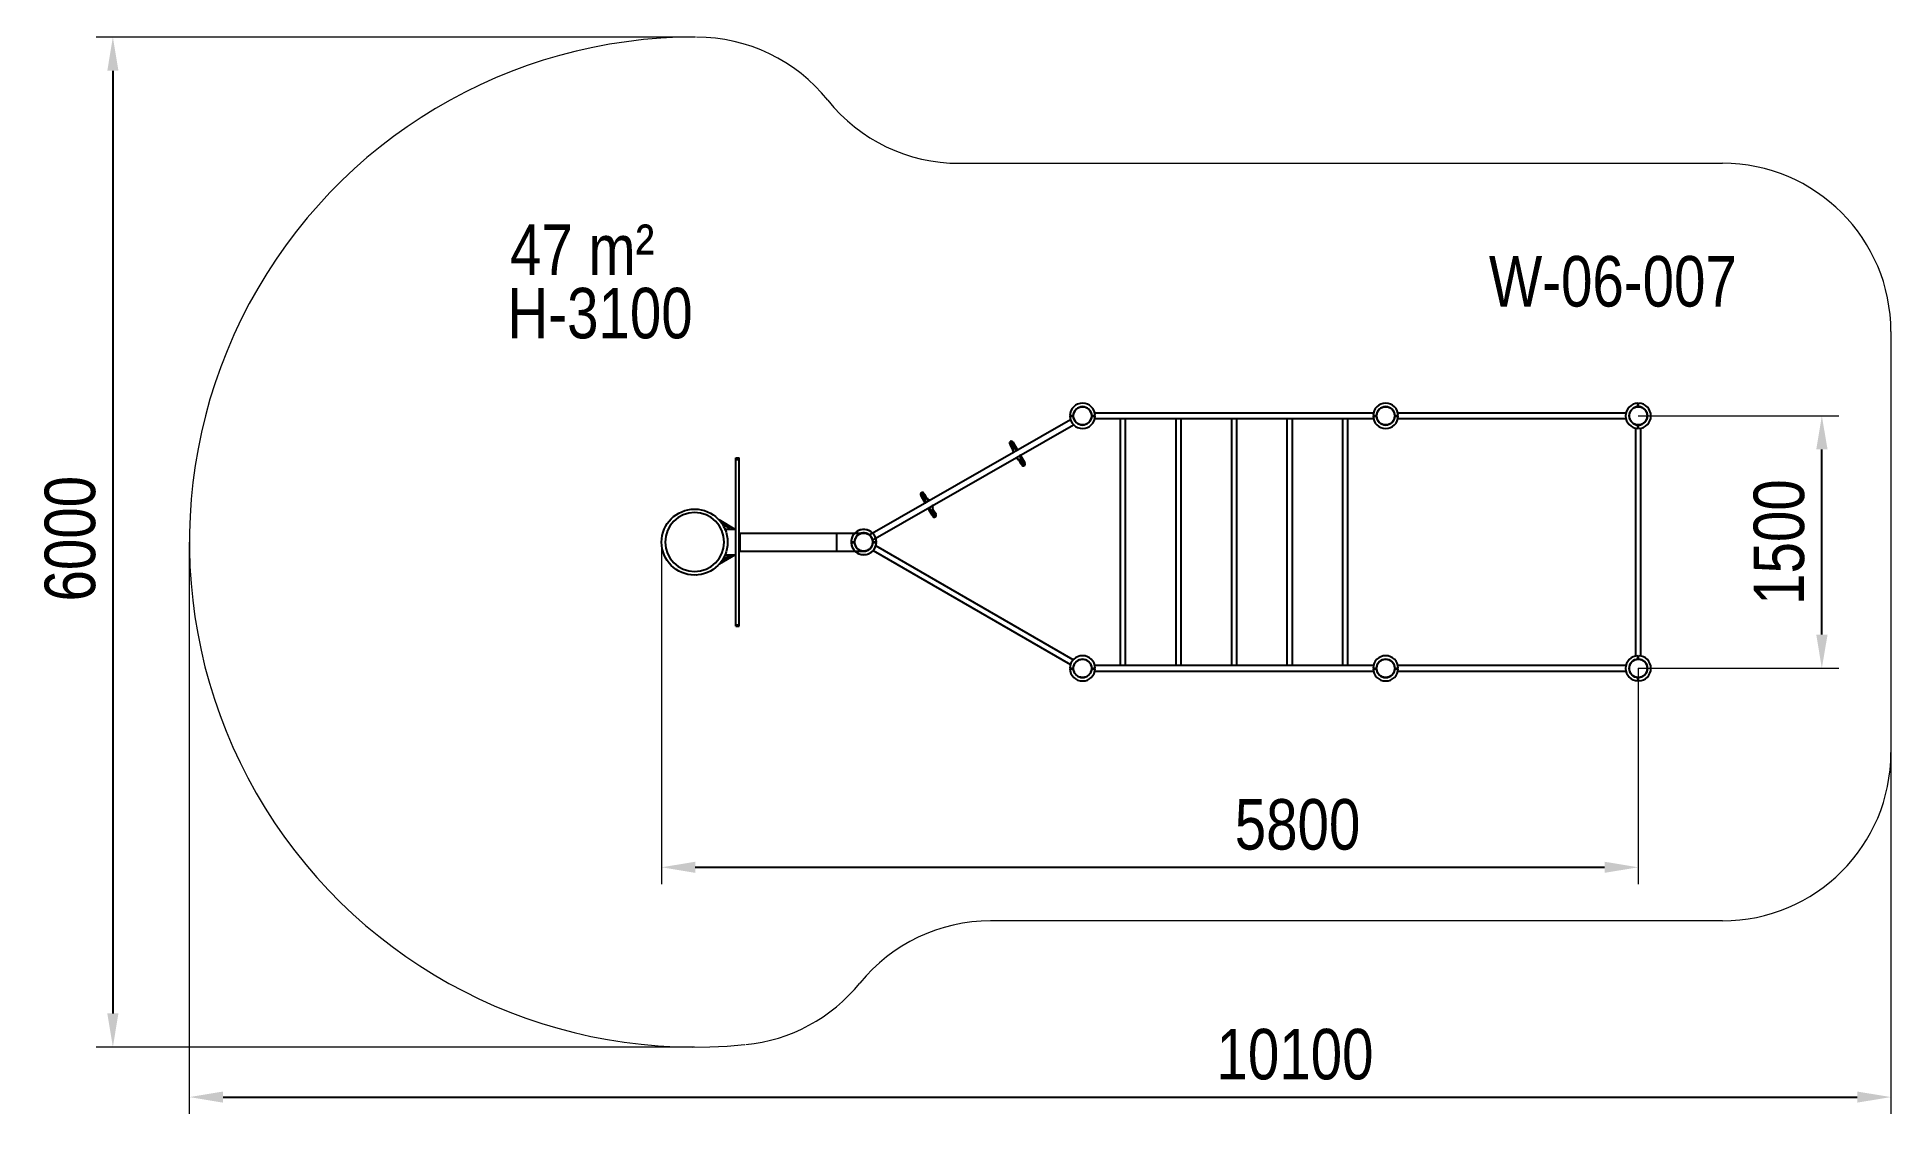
# Model space of a CAD drawing. Header units: millimetres. Extents: x -6374 to 4633, y -3166 to 3231.
import ezdxf

# ---------------------------------------------------------------- set-up
doc = ezdxf.new("R2010")
doc.units = ezdxf.units.MM
for name, color, linetype in [('DIKOM_АРТИКУЛ', 7, 'Continuous'), ('DIKOM_ЗОНА', 80, 'Continuous'), ('DIKOM_ОБЪЕКТ', 7, 'Continuous'), ('DIKOM_РАЗМЕР_ЗОНА', 7, 'Continuous'), ('DIKOM_РАЗМЕР_ОБЪЕКТА', 7, 'Continuous')]:
    doc.layers.add(name, color=color, linetype=linetype)
doc.styles.add('style1', font='arial.ttf', dxfattribs={"width": 0.8})
doc.dimstyles.new('1-50', dxfattribs={"dimtxt": 300, "dimasz": 200, "dimexe": 100, "dimexo": 0, "dimgap": 100, "dimtad": 1, "dimdec": 0, "dimtxsty": 'style1', "dimcen": 0, "dimclrd": 7, "dimclre": 7, "dimadec": 1, "dimazin": 2, "dimtfac": 1, "dimtdec": 0, "dimtmove": 0, "dimatfit": 3, "dimfxl": 0, "dimlwd": 25, "dimlwe": 18, "dimarcsym": 0})

# ---------------------------------------------------------------- blocks, each defined once
blk = doc.blocks.new('*D0')
at = {"layer": 'Defpoints', "color": 0, "transparency": 16777216}
for p in [(-2666, 231), (3133, -519), (3133, -1701)]:
    blk.add_point(p, dxfattribs=at)
at = {"layer": 'DIKOM_РАЗМЕР_ОБЪЕКТА', "color": 7, "lineweight": 18, "transparency": 16777216}
for p, q in [((-2666, 231), (-2666, -1801)), ((3133, -519), (3133, -1801))]:
    blk.add_line(p, q, dxfattribs=at)
at = {"layer": 'DIKOM_РАЗМЕР_ОБЪЕКТА', "color": 7, "lineweight": 25, "transparency": 16777216}
blk.add_line((-2466, -1701), (2933, -1701), dxfattribs=at)
at = {"layer": 'DIKOM_РАЗМЕР_ОБЪЕКТА', "color": 7, "transparency": 16777216}
for points in [[(-2466, -1668), (-2466, -1734), (-2666, -1701)], [(2933, -1668), (2933, -1734), (3133, -1701)]]:
    blk.add_solid(points, dxfattribs=at)
at = {"layer": 'DIKOM_РАЗМЕР_ОБЪЕКТА', "color": 0, "transparency": 16777216, "insert": (1110, -1448), "char_height": 300, "attachment_point": 5, "style": 'style1'}
blk.add_mtext('5800', dxfattribs=at)
blk = doc.blocks.new('*D1')
at = {"layer": 'Defpoints', "color": 0, "transparency": 16777216}
for p in [(-5470, 231), (4633, -1019), (4633, -3066)]:
    blk.add_point(p, dxfattribs=at)
at = {"layer": 'DIKOM_РАЗМЕР_ЗОНА', "color": 7, "lineweight": 18, "transparency": 16777216}
for p, q in [((-5470, 231), (-5470, -3166)), ((4633, -1019), (4633, -3166))]:
    blk.add_line(p, q, dxfattribs=at)
at = {"layer": 'DIKOM_РАЗМЕР_ЗОНА', "color": 7, "lineweight": 25, "transparency": 16777216}
blk.add_line((-5270, -3066), (4433, -3066), dxfattribs=at)
at = {"layer": 'DIKOM_РАЗМЕР_ЗОНА', "color": 7, "transparency": 16777216}
for points in [[(-5270, -3033), (-5270, -3099), (-5470, -3066)], [(4433, -3033), (4433, -3099), (4633, -3066)]]:
    blk.add_solid(points, dxfattribs=at)
at = {"layer": 'DIKOM_РАЗМЕР_ЗОНА', "color": 0, "transparency": 16777216, "insert": (1095, -2813), "char_height": 300, "attachment_point": 5, "style": 'style1'}
blk.add_mtext('10100', dxfattribs=at)
blk = doc.blocks.new('*D2')
at = {"layer": 'Defpoints', "color": 0, "transparency": 16777216}
for p in [(3133, 981), (4223, 981), (3133, -519)]:
    blk.add_point(p, dxfattribs=at)
at = {"layer": 'DIKOM_РАЗМЕР_ОБЪЕКТА', "color": 7, "lineweight": 18, "transparency": 16777216}
for p, q in [((3133, 981), (4323, 981)), ((3133, -519), (4323, -519))]:
    blk.add_line(p, q, dxfattribs=at)
at = {"layer": 'DIKOM_РАЗМЕР_ОБЪЕКТА', "color": 7, "lineweight": 25, "transparency": 16777216}
blk.add_line((4223, -319), (4223, 781), dxfattribs=at)
at = {"layer": 'DIKOM_РАЗМЕР_ОБЪЕКТА', "color": 7, "transparency": 16777216}
for points in [[(4190, 781), (4257, 781), (4223, 981)], [(4190, -319), (4257, -319), (4223, -519)]]:
    blk.add_solid(points, dxfattribs=at)
at = {"layer": 'DIKOM_РАЗМЕР_ОБЪЕКТА', "color": 0, "transparency": 16777216, "insert": (3970, 231), "char_height": 300, "attachment_point": 5, "rotation": 90, "style": 'style1'}
blk.add_mtext('1500', dxfattribs=at)
blk = doc.blocks.new('*D3')
at = {"layer": 'Defpoints', "color": 0, "transparency": 16777216}
for p in [(-2470, 3231), (-5924, -2769), (-2470, -2769)]:
    blk.add_point(p, dxfattribs=at)
at = {"layer": 'DIKOM_РАЗМЕР_ЗОНА', "color": 7, "lineweight": 18, "transparency": 16777216}
for p, q in [((-2470, 3231), (-6024, 3231)), ((-2470, -2769), (-6024, -2769))]:
    blk.add_line(p, q, dxfattribs=at)
at = {"layer": 'DIKOM_РАЗМЕР_ЗОНА', "color": 7, "lineweight": 25, "transparency": 16777216}
blk.add_line((-5924, 3031), (-5924, -2569), dxfattribs=at)
at = {"layer": 'DIKOM_РАЗМЕР_ЗОНА', "color": 7, "transparency": 16777216}
for points in [[(-5957, 3031), (-5891, 3031), (-5924, 3231)], [(-5957, -2569), (-5891, -2569), (-5924, -2769)]]:
    blk.add_solid(points, dxfattribs=at)
at = {"layer": 'DIKOM_РАЗМЕР_ЗОНА', "color": 0, "transparency": 16777216, "insert": (-6177, 251), "char_height": 300, "attachment_point": 5, "rotation": 90, "style": 'style1'}
blk.add_mtext('6000', dxfattribs=at)

msp = doc.modelspace()

# ---------------------------------------------------------------- linework, layer by layer
at = {"layer": 'DIKOM_ЗОНА', "color": 3, "lineweight": 15}
for p, q in [((-898.6, 2480.8), (3633.2, 2480.8)), ((4633.2, 1480.8), (4633.2, -1019.2)), ((3633.2, -2019.2), (-712.2, -2019.2))]:
    msp.add_line(p, q, dxfattribs=at)
for centre, radius, start, end in [((-2469.8, 230.8), 3000, 89.88541, 275.68928), ((-2459.8, 2230.8), 1000, 38.68289, 89.88541), ((-898.6, 3480.8), 1000, 218.68289, 270), ((3633.2, 1480.8), 1000, 0, 90), ((3633.2, -1019.2), 1000, 270, 0), ((-712.2, -3019.2), 1000, 90, 140.9559), ((-2265.5, -1759.3), 1000, 275.68928, 320.9559)]:
    msp.add_arc(centre, radius, start, end, dxfattribs=at)
at = {"layer": 'DIKOM_ОБЪЕКТ'}
for p, q in [((1559.9, 996.8), (-93.5, 996.8)), ((3059.9, 996.8), (1706.5, 996.8)), ((3131.2, 1035.3), (3131.2, 1055.8)), ((3131.2, 1035.3), (3131.2, 1055.8)), ((3131.2, 1035.3), (3131.2, 1055.8)), ((3135.2, 1035.3), (3135.2, 1055.8)), ((3135.2, 1035.3), (3135.2, 1055.8)), ((3135.2, 1035.3), (3135.2, 1055.8)), ((-237.6, 956.1), (-1428.8, 273)), ((-1412.4, 244.4), (-220.1, 928.1)), ((-241.8, 982.8), (-221.2, 982.8)), ((-241.8, 978.8), (-221.2, 978.8)), ((-221.8, 978.8), (-221.8, 982.8)), ((-112.3, 982.8), (-91.8, 982.8)), ((-112.3, 978.8), (-91.8, 978.8)), ((-93.5, 964.8), (1559.9, 964.8)), ((57.2, 964.8), (57.2, -503.2)), ((89.2, -503.2), (89.2, 964.8)), ((387.2, 964.8), (387.2, -503.2)), ((419.2, -503.2), (419.2, 964.8)), ((717.2, 964.8), (717.2, -503.2)), ((749.2, -503.2), (749.2, 964.8)), ((1047.2, 964.8), (1047.2, -503.2)), ((1079.2, -503.2), (1079.2, 964.8)), ((1377.2, 964.8), (1377.2, -503.2)), ((1409.2, -503.2), (1409.2, 964.8)), ((1558.2, 982.8), (1578.8, 982.8)), ((1558.2, 982.8), (1578.8, 982.8)), ((1558.2, 978.8), (1578.8, 978.8)), ((1558.2, 978.8), (1578.8, 978.8)), ((1578.2, 978.8), (1578.2, 982.8)), ((1578.2, 978.8), (1578.2, 982.8)), ((1687.7, 982.8), (1708.2, 982.8)), ((1687.7, 982.8), (1708.2, 982.8)), ((1687.7, 978.8), (1708.2, 978.8)), ((1687.7, 978.8), (1708.2, 978.8)), ((1706.5, 964.8), (3059.9, 964.8)), ((3117.2, 907.6), (3117.2, -445.9)), ((3131.2, 905.8), (3131.2, 926.4)), ((3131.2, 905.8), (3131.2, 926.4)), ((3131.2, 905.8), (3131.2, 926.4)), ((3135.2, 925.8), (3131.2, 925.8)), ((3135.2, 925.8), (3131.2, 925.8)), ((3135.2, 925.8), (3131.2, 925.8)), ((3135.2, 905.8), (3135.2, 926.4)), ((3135.2, 905.8), (3135.2, 926.4)), ((3135.2, 905.8), (3135.2, 926.4)), ((3149.2, -445.9), (3149.2, 907.6)), ((-594.9, 806.9), (-598.5, 813.1)), ((-580.4, 781.7), (-594.9, 806.9)), ((-590.3, 821), (-594.4, 828.1)), ((-573.6, 791.9), (-590.3, 821)), ((-580.5, 776.4), (-581.4, 775.9)), ((-579.4, 772.2), (-580.4, 771.6)), ((-575.2, 762.5), (-580.4, 771.6)), ((-579.5, 776.1), (-572.6, 764)), ((-579.4, 824.1), (-575.8, 817.8)), ((-579, 773.8), (-579.1, 773.9)), ((-575.8, 817.8), (-559.1, 788.8)), ((-571.4, 788), (-573.6, 791.9)), ((-558.7, 771.9), (-565.7, 784.1)), ((-563.8, 785.5), (-564.7, 785.1)), ((-562.4, 783.1), (-561.9, 782.2)), ((-562.4, 783.1), (-562, 782.3)), ((-561.3, 782.5), (-562, 782.1)), ((-556.1, 773.4), (-561.3, 782.5)), ((-559.1, 788.8), (-551.8, 775.9)), ((-553.9, 778.7), (-557.4, 776.7)), ((-557.4, 776.7), (-555.7, 773.7)), ((-552.2, 775.7), (-555.7, 773.7)), ((-553.9, 778.7), (-552.2, 775.7)), ((-2224.8, 730.8), (-2204.8, 730.8)), ((-2224.8, 721.9), (-2224.8, 730.8)), ((-2224.8, 721.9), (-2204.8, 721.9)), ((-2224.8, -260.2), (-2224.8, 721.9)), ((-2204.8, 721.9), (-2204.8, 730.8)), ((-2204.8, -260.2), (-2204.8, 721.9)), ((-580.8, 763.3), (-577.4, 765.3)), ((-580.8, 763.3), (-579.1, 760.2)), ((-579.1, 760.2), (-575.6, 762.2)), ((-577.4, 765.3), (-575.6, 762.2)), ((-562.7, 731.6), (-559.2, 733.6)), ((-562.7, 731.6), (-560.9, 728.6)), ((-560.9, 728.6), (-557.5, 730.6)), ((-559.2, 733.6), (-557.5, 730.6)), ((-553.5, 724.7), (-558.8, 733.9)), ((-551.4, 726), (-556.6, 735.1)), ((-556.2, 735.3), (-549.7, 724.1)), ((-553.5, 724.7), (-553.4, 724.8)), ((-552.7, 725.2), (-551.4, 726)), ((-551.8, 727.1), (-551.7, 727.6)), ((-551.4, 726), (-551.8, 726.8)), ((-551.6, 721.6), (-550.7, 722)), ((-530.9, 695.3), (-545.3, 720.5)), ((-534.5, 735.7), (-539.7, 744.8)), ((-535.8, 747), (-539.3, 745)), ((-539.3, 745), (-537.5, 742)), ((-534, 744), (-537.5, 742)), ((-536.1, 734.8), (-534.5, 735.7)), ((-535.1, 733.3), (-536, 734.8)), ((-535.9, 734.4), (-535.1, 733.3)), ((-535.8, 747), (-534, 744)), ((-535.3, 747.3), (-528.5, 735.3)), ((-533.1, 721.2), (-535.3, 725.1)), ((-534.9, 730.7), (-534, 731.2)), ((-516.4, 692.1), (-533.1, 721.2)), ((-527.3, 689.1), (-530.9, 695.3)), ((-528.5, 735.3), (-511.8, 706.2)), ((-512.3, 685), (-516.4, 692.1)), ((-511.8, 706.2), (-508.2, 700)), ((-1123.6, 502.6), (-1127.1, 508.8)), ((-1106.9, 473.5), (-1123.6, 502.6)), ((-1123.1, 523.9), (-1119, 516.7)), ((-1119, 516.7), (-1102.3, 487.7)), ((-1108.1, 519.8), (-1104.5, 513.6)), ((-1100, 461.6), (-1106.9, 473.5)), ((-1104.5, 513.6), (-1090.1, 488.4)), ((-1102.3, 487.7), (-1100.1, 483.7)), ((-1100.5, 478.1), (-1101.4, 477.7)), ((-1101.3, 464.8), (-1097.9, 466.8)), ((-1101.3, 464.8), (-1099.6, 461.8)), ((-1099.3, 474.1), (-1100.9, 473.2)), ((-1100.9, 473.2), (-1095.7, 464)), ((-1100.2, 475.5), (-1099.4, 474)), ((-1099.5, 474.4), (-1100.2, 475.5)), ((-1099.6, 461.8), (-1096.1, 463.8)), ((-1097.9, 466.8), (-1096.1, 463.8)), ((-1079.2, 473.5), (-1085.7, 484.8)), ((-1083.8, 487.3), (-1084.7, 486.8)), ((-1082.7, 483.6), (-1084, 482.9)), ((-1084, 482.9), (-1083.6, 482.1)), ((-1084, 482.9), (-1078.8, 473.7)), ((-1083.6, 481.7), (-1083.7, 481.3)), ((-1081.8, 484.1), (-1082, 484)), ((-1081.8, 484.1), (-1076.6, 475)), ((-1074.5, 480.3), (-1077.9, 478.3)), ((-1077.9, 478.3), (-1076.2, 475.2)), ((-1072.7, 477.2), (-1076.2, 475.2)), ((-1074.5, 480.3), (-1072.7, 477.2)), ((-1055.8, 432.7), (-1062.8, 444.9)), ((-1060.2, 446.4), (-1055, 437.3)), ((-1056.3, 448.6), (-1059.8, 446.6)), ((-1059.8, 446.6), (-1058, 443.6)), ((-1054.6, 445.6), (-1058, 443.6)), ((-1056.3, 448.6), (-1054.6, 445.6)), ((-2228.8, 305.8), (-2324.7, 362.6)), ((-2257.1, 308.6), (-2305.1, 337)), ((-1076.3, 420.1), (-1083.6, 432.9)), ((-1083.2, 433.2), (-1079.7, 435.2)), ((-1083.2, 433.2), (-1081.5, 430.1)), ((-1081.5, 430.1), (-1078, 432.1)), ((-1079.7, 435.2), (-1078, 432.1)), ((-1079.3, 435.4), (-1074.1, 426.3)), ((-1076.7, 436.9), (-1069.7, 424.8)), ((-1059.6, 391), (-1076.3, 420.1)), ((-1074.1, 426.3), (-1073.4, 426.7)), ((-1073, 425.8), (-1073.5, 426.7)), ((-1073, 425.8), (-1073.4, 426.6)), ((-1071.6, 423.3), (-1070.7, 423.8)), ((-1064, 420.8), (-1061.8, 416.9)), ((-1061.8, 416.9), (-1045.1, 387.9)), ((-1056, 384.8), (-1059.6, 391)), ((-1056.4, 435), (-1056.3, 434.9)), ((-1056, 436.7), (-1055, 437.3)), ((-1054.9, 432.4), (-1054, 432.9)), ((-1054.9, 427.1), (-1040.5, 401.9)), ((-1045.1, 387.9), (-1041, 380.7)), ((-1040.5, 401.9), (-1036.9, 395.7)), ((-2295.2, 305.7), (-2294.8, 305.8)), ((-2224.8, 305.8), (-2294.8, 305.8)), ((-2224.8, 155.8), (-2224.8, 305.8)), ((-2204.8, 280.8), (-2199.8, 280.8)), ((-2199.8, 284.8), (-1465.8, 284.8)), ((-2199.8, 180.8), (-2199.8, 280.8)), ((-1627.8, 284.8), (-1627.8, 176.9)), ((-1540.8, 232.8), (-1520.3, 232.8)), ((-1540.8, 228.8), (-1520.3, 228.8)), ((-1520.8, 228.8), (-1520.8, 232.8)), ((-1411.4, 232.8), (-1390.8, 232.8)), ((-1411.4, 232.8), (-1390.8, 232.8)), ((-1411.4, 228.8), (-1390.8, 228.8)), ((-1411.4, 228.8), (-1390.8, 228.8)), ((-2228.8, 155.8), (-2324.7, 99.1)), ((-2257.1, 153.1), (-2305.1, 124.6)), ((-2288.7, 155.8), (-2224.8, 155.8)), ((-2204.8, 180.8), (-2199.8, 180.8)), ((-2199.8, 176.8), (-1465.8, 176.8)), ((-1410.4, 180.3), (-238.2, -496.4)), ((-222.2, -468.7), (-1394.4, 208.1)), ((-2456, 35.3), (-2459, 33.6)), ((-2424.2, 40.2), (-2425.9, 39.2)), ((-2224.8, -260.2), (-2204.8, -260.2)), ((-2224.8, -269.2), (-2224.8, -260.2)), ((-2224.8, -269.2), (-2204.8, -269.2)), ((-2204.8, -269.2), (-2204.8, -260.2)), ((-241.8, -517.2), (-221.2, -517.2)), ((-241.8, -521.2), (-221.2, -521.2)), ((-221.8, -521.2), (-221.8, -517.2)), ((-112.3, -517.2), (-91.8, -517.2)), ((-112.3, -521.2), (-91.8, -521.2)), ((1559.9, -503.2), (-93.5, -503.2)), ((-93.5, -535.2), (1559.9, -535.2)), ((1558.2, -517.2), (1578.8, -517.2)), ((1558.2, -517.2), (1578.8, -517.2)), ((1558.2, -521.2), (1578.8, -521.2)), ((1558.2, -521.2), (1578.8, -521.2)), ((1578.2, -521.2), (1578.2, -517.2)), ((1578.2, -521.2), (1578.2, -517.2)), ((1687.7, -517.2), (1708.2, -517.2)), ((1687.7, -517.2), (1708.2, -517.2)), ((1687.7, -521.2), (1708.2, -521.2)), ((1687.7, -521.2), (1708.2, -521.2)), ((3059.9, -503.2), (1706.5, -503.2)), ((1706.5, -535.2), (3059.9, -535.2)), ((3131.2, -464.7), (3131.2, -444.2)), ((3131.2, -464.7), (3131.2, -444.2)), ((3131.2, -464.7), (3131.2, -444.2)), ((3135.2, -464.7), (3135.2, -444.2)), ((3135.2, -464.7), (3135.2, -444.2)), ((3135.2, -464.7), (3135.2, -444.2)), ((3131.2, -594.2), (3131.2, -573.6)), ((3131.2, -594.2), (3131.2, -573.6)), ((3131.2, -594.2), (3131.2, -573.6)), ((3135.2, -574.2), (3131.2, -574.2)), ((3135.2, -574.2), (3131.2, -574.2)), ((3135.2, -574.2), (3131.2, -574.2)), ((3135.2, -594.2), (3135.2, -573.6)), ((3135.2, -594.2), (3135.2, -573.6)), ((3135.2, -594.2), (3135.2, -573.6))]:
    msp.add_line(p, q, dxfattribs=at)
at = {"layer": 'DIKOM_ОБЪЕКТ', "flags": 128}
for points in [[(-581.4, 775.9), (-581.3, 775.8), (-581.1, 775.3), (-580.6, 774.5), (-580.1, 773.5), (-579.3, 772.1), (-578.5, 770.5), (-577.4, 768.6), (-576.3, 766.5), (-575.1, 764.2), (-574.4, 762.9)], [(-573.5, 763.4), (-574.2, 764.7), (-575.4, 767), (-576.6, 769.1), (-577.6, 771), (-578.5, 772.6), (-579.2, 773.9), (-579.8, 775), (-580.2, 775.8), (-580.4, 776.2), (-580.5, 776.4), (-580.4, 776.3), (-580.1, 775.8), (-579.7, 775), (-579.1, 773.9)], [(-564.7, 785.1), (-564.6, 784.9), (-564.4, 784.4), (-564, 783.7), (-563.4, 782.6), (-562.7, 781.2), (-561.8, 779.6), (-560.8, 777.7), (-559.6, 775.6), (-558.4, 773.3), (-557.9, 772.4)], [(-557, 772.9), (-557.5, 773.8), (-558.8, 776.1), (-559.9, 778.2), (-560.9, 780.1), (-561.8, 781.7), (-562.5, 783.1), (-563.1, 784.1), (-563.5, 784.9), (-563.8, 785.4), (-563.8, 785.5), (-563.7, 785.4), (-563.5, 784.9), (-563, 784.2), (-562.4, 783.1)], [(-558.5, 734), (-558.5, 734), (-557.2, 731.6), (-556, 729.4), (-554.9, 727.5), (-554, 725.8), (-553.2, 724.4), (-552.5, 723.2), (-552, 722.4), (-551.7, 721.8), (-551.6, 721.6), (-551.6, 721.6)], [(-551.8, 724.2), (-551.3, 723.2), (-550.9, 722.5), (-550.7, 722.1), (-550.7, 722.1), (-550.8, 722.3), (-551.2, 722.9), (-551.6, 723.7), (-552.3, 724.9), (-553.1, 726.3), (-554, 728), (-555.1, 729.9), (-556.3, 732.1), (-557.6, 734.4), (-557.6, 734.5)], [(-542, 743.5), (-541.8, 743.1), (-540.5, 740.7), (-539.3, 738.6), (-538.2, 736.6), (-537.3, 735), (-536.5, 733.5), (-535.9, 732.4), (-535.4, 731.5), (-535.1, 731), (-534.9, 730.7), (-534.9, 730.7)], [(-535.1, 733.3), (-534.6, 732.3), (-534.2, 731.6), (-534.1, 731.3), (-534, 731.2), (-534.2, 731.4), (-534.5, 732), (-535, 732.8), (-535.6, 734), (-536.4, 735.4), (-537.4, 737.1), (-538.4, 739.1), (-539.6, 741.2), (-540.9, 743.6), (-541.1, 744)], [(-1100.2, 475.5), (-1100.8, 476.5), (-1101.1, 477.2), (-1101.3, 477.6), (-1101.4, 477.6), (-1101.2, 477.4), (-1100.9, 476.8), (-1100.4, 476), (-1099.8, 474.8), (-1099, 473.4), (-1098, 471.7), (-1096.9, 469.8), (-1095.7, 467.6), (-1094.4, 465.3), (-1094.2, 464.9)], [(-1093.4, 465.4), (-1093.6, 465.7), (-1094.9, 468.1), (-1096.1, 470.3), (-1097.1, 472.2), (-1098.1, 473.9), (-1098.9, 475.3), (-1099.5, 476.5), (-1100, 477.3), (-1100.3, 477.9), (-1100.5, 478.1), (-1100.5, 478.1)], [(-1083.6, 484.7), (-1084.1, 485.7), (-1084.5, 486.3), (-1084.7, 486.7), (-1084.7, 486.8), (-1084.5, 486.5), (-1084.2, 486), (-1083.7, 485.1), (-1083.1, 484), (-1082.3, 482.5), (-1081.4, 480.8), (-1080.3, 478.9), (-1079.1, 476.8), (-1077.8, 474.4), (-1077.8, 474.3)], [(-1076.9, 474.8), (-1076.9, 474.9), (-1078.2, 477.2), (-1079.4, 479.4), (-1080.5, 481.3), (-1081.4, 483), (-1082.2, 484.5), (-1082.9, 485.6), (-1083.3, 486.5), (-1083.7, 487), (-1083.8, 487.3), (-1083.8, 487.3)], [(-1061.9, 445.4), (-1061.2, 444.2), (-1060, 441.9), (-1058.8, 439.8), (-1057.8, 437.9), (-1056.9, 436.3), (-1056.2, 434.9), (-1055.6, 433.8), (-1055.2, 433.1), (-1055, 432.6), (-1054.9, 432.4), (-1055, 432.6), (-1055.3, 433.1), (-1055.7, 433.8), (-1056.3, 434.9)], [(-1054, 432.9), (-1054.1, 433.1), (-1054.3, 433.5), (-1054.7, 434.3), (-1055.3, 435.4), (-1056, 436.7), (-1056.9, 438.4), (-1057.9, 440.2), (-1059.1, 442.3), (-1060.3, 444.6), (-1061, 445.9)], [(-1078.4, 435.9), (-1077.9, 435), (-1076.6, 432.7), (-1075.5, 430.6), (-1074.5, 428.7), (-1073.6, 427.1), (-1072.9, 425.8), (-1072.3, 424.7), (-1071.9, 423.9), (-1071.6, 423.5), (-1071.6, 423.3), (-1071.7, 423.5), (-1071.9, 423.9), (-1072.4, 424.7), (-1073, 425.8)], [(-1070.7, 423.8), (-1070.8, 423.9), (-1071, 424.4), (-1071.4, 425.2), (-1072, 426.3), (-1072.7, 427.6), (-1073.6, 429.2), (-1074.6, 431.1), (-1075.7, 433.2), (-1077, 435.5), (-1077.5, 436.4)]]:
    msp.add_lwpolyline(points, dxfattribs=at)
at = {"layer": 'DIKOM_ОБЪЕКТ'}
for centre, radius in [((-166.8, 980.8), 54), ((1633.2, 980.8), 54), ((1633.2, 980.8), 54), ((3133.2, 980.8), 54), ((3133.2, 980.8), 54), ((3133.2, 980.8), 54), ((-2469.8, 230.8), 196), ((-1465.8, 230.8), 54), ((-1465.8, 230.8), 54), ((-1465.8, 230.8), 54), ((-166.8, -519.2), 54), ((1633.2, -519.2), 54), ((1633.2, -519.2), 54), ((3133.2, -519.2), 54), ((3133.2, -519.2), 54), ((3133.2, -519.2), 54)]:
    msp.add_circle(centre, radius, dxfattribs=at)
at = {"layer": 'DIKOM_ОБЪЕКТ', "extrusion": (7.88946e-30, 1.73472e-18, -1)}
msp.add_circle((2469.8, 230.8), 175, dxfattribs=at)
at = {"layer": 'DIKOM_ОБЪЕКТ'}
for centre, radius, start, end in [((-166.8, 980.8), 75, 1.52807, 178.47193), ((-166.8, 980.8), 54.5, 2.10307, 177.89693), ((1633.2, 980.8), 75, 1.52807, 178.47193), ((1633.2, 980.8), 75, 1.52807, 178.47193), ((1633.2, 980.8), 54.5, 2.10307, 177.89693), ((1633.2, 980.8), 54.5, 2.10307, 177.89693), ((3133.2, 980.8), 75, 91.52807, 268.47193), ((3133.2, 980.8), 75, 91.52807, 268.47193), ((3133.2, 980.8), 75, 91.52807, 268.47193), ((3133.2, 980.8), 54.5, 92.10307, 267.89693), ((3133.2, 980.8), 54.5, 92.10307, 267.89693), ((3133.2, 980.8), 54.5, 92.10307, 267.89693), ((3133.2, 980.8), 75, 271.52807, 88.47193), ((3133.2, 980.8), 75, 271.52807, 88.47193), ((3133.2, 980.8), 75, 271.52807, 88.47193), ((3133.2, 980.8), 54.5, 272.10307, 87.89693), ((3133.2, 980.8), 54.5, 272.10307, 87.89693), ((3133.2, 980.8), 54.5, 272.10307, 87.89693), ((-166.8, 980.8), 75, 181.52807, 358.47193), ((-166.8, 980.8), 54.5, 182.10307, 357.89693), ((1633.2, 980.8), 75, 181.52807, 358.47193), ((1633.2, 980.8), 75, 181.52807, 358.47193), ((1633.2, 980.8), 54.5, 182.10307, 357.89693), ((1633.2, 980.8), 54.5, 182.10307, 357.89693), ((-588.9, 818.6), 11, 119.82742, 209.82742), ((-588.9, 818.6), 11, 29.82742, 119.82742), ((-572.6, 780.1), 8, 29.82742, 209.82742), ((-568, 781.9), 11.5, 119.20973, 166.18483), ((-568, 783.1), 10.5, 32.77956, 122.50276), ((-542.8, 728), 8, 209.82742, 29.82742), ((-538.9, 731.1), 11.5, 253.47018, 300.44511), ((-537.9, 730.5), 10.5, 297.15209, 26.87528), ((-517.8, 694.5), 11, 209.82742, 299.82742), ((-517.8, 694.5), 11, 299.82742, 29.82742), ((-1117.6, 514.3), 11, 119.82742, 209.82742), ((-1117.6, 514.3), 11, 29.82742, 119.82742), ((-1097.5, 478.3), 10.5, 117.15209, 206.87528), ((-1096.5, 477.8), 11.5, 73.47018, 120.44511), ((-1092.6, 480.8), 8, 29.82742, 209.82742), ((-1067.4, 425.8), 10.5, 212.77956, 302.50276), ((-1062.8, 428.7), 8, 209.82742, 29.82742), ((-1067.3, 426.9), 11.5, 299.20973, 346.18483), ((-1046.5, 390.3), 11, 209.82742, 299.82742), ((-1046.5, 390.3), 11, 299.82742, 29.82742), ((-1465.8, 230.8), 75, 29.55147, 206.49534), ((-1465.8, 230.8), 75, 29.55147, 206.49534), ((-1465.8, 230.8), 75, 29.55147, 206.49534), ((-1465.8, 230.8), 75, 1.52807, 178.47193), ((-1465.8, 230.8), 75, 181.52807, 358.47193), ((-1465.8, 230.8), 75, 209.55147, 26.49534), ((-1465.8, 230.8), 75, 209.55147, 26.49534), ((-1465.8, 230.8), 75, 209.55147, 26.49534), ((-1465.8, 230.8), 54.5, 30.12648, 205.92034), ((-1465.8, 230.8), 54.5, 30.12648, 205.92034), ((-1465.8, 230.8), 54.5, 30.12648, 205.92034), ((-1465.8, 230.8), 54.5, 2.10307, 177.89693), ((-1465.8, 230.8), 54.5, 182.10307, 357.89693), ((-1465.8, 230.8), 54.5, 210.12648, 25.92034), ((-1465.8, 230.8), 54.5, 210.12648, 25.92034), ((-1465.8, 230.8), 54.5, 210.12648, 25.92034), ((-166.8, -519.2), 75, 1.52807, 178.47193), ((-166.8, -519.2), 75, 181.52807, 358.47193), ((-166.8, -519.2), 54.5, 2.10307, 177.89693), ((-166.8, -519.2), 54.5, 182.10307, 357.89693), ((1633.2, -519.2), 75, 1.52807, 178.47193), ((1633.2, -519.2), 75, 1.52807, 178.47193), ((1633.2, -519.2), 75, 181.52807, 358.47193), ((1633.2, -519.2), 75, 181.52807, 358.47193), ((1633.2, -519.2), 54.5, 2.10307, 177.89693), ((1633.2, -519.2), 54.5, 2.10307, 177.89693), ((1633.2, -519.2), 54.5, 182.10307, 357.89693), ((1633.2, -519.2), 54.5, 182.10307, 357.89693), ((3133.2, -519.2), 75, 91.52807, 268.47193), ((3133.2, -519.2), 75, 91.52807, 268.47193), ((3133.2, -519.2), 75, 91.52807, 268.47193), ((3133.2, -519.2), 54.5, 92.10307, 267.89693), ((3133.2, -519.2), 54.5, 92.10307, 267.89693), ((3133.2, -519.2), 54.5, 92.10307, 267.89693), ((3133.2, -519.2), 75, 271.52807, 88.47193), ((3133.2, -519.2), 75, 271.52807, 88.47193), ((3133.2, -519.2), 75, 271.52807, 88.47193), ((3133.2, -519.2), 54.5, 272.10307, 87.89693), ((3133.2, -519.2), 54.5, 272.10307, 87.89693), ((3133.2, -519.2), 54.5, 272.10307, 87.89693)]:
    msp.add_arc(centre, radius, start, end, dxfattribs=at)
for points, knots in [([(-590.3, 821), (-590.8, 820.7), (-591.8, 820), (-593.2, 818.7), (-594.3, 817.3), (-595.2, 815.7), (-595.8, 814), (-596.1, 812.3), (-596.1, 810.6), (-595.8, 808.8), (-595.3, 807.6), (-594.9, 806.9), (-594.9, 806.9)], [0, 0, 0, 0, 0.1058563, 0.2147826, 0.3206389, 0.429565, 0.5354226, 0.6443498, 0.75021, 0.8591399, 0.9901833, 1, 1, 1, 1]), ([(-590.3, 821), (-589.7, 821.3), (-588.6, 821.8), (-586.9, 822.3), (-585, 822.6), (-583.2, 822.6), (-581.5, 822.2), (-579.9, 821.6), (-578.4, 820.7), (-577, 819.6), (-576.2, 818.5), (-575.8, 817.9), (-575.8, 817.8)], [0, 0, 0, 0, 0.1058563, 0.2147826, 0.3206389, 0.429565, 0.5354226, 0.6443498, 0.75021, 0.8591399, 0.9901833, 1, 1, 1, 1]), ([(-577.8, 773.1), (-577.9, 773.1), (-578.4, 773.4), (-578.8, 773.7), (-579, 773.8), (-579, 773.9)], [0, 0, 0, 0, 0.0455151, 0.514012, 1, 1, 1, 1]), ([(-563.5, 782.3), (-563.5, 782.3), (-563.6, 782.3), (-563.6, 781.9), (-563.6, 781.4), (-563.6, 780.8), (-563.6, 780.5)], [0, 0, 0, 0, 0.2454839, 0.503571, 0.7256942, 1, 1, 1, 1]), ([(-551.8, 724.3), (-551.8, 724.3), (-551.8, 724.3), (-551.8, 724.9), (-551.8, 725.6), (-551.8, 725.7)], [0, 0, 0, 0, 0.3837839, 0.900265, 1, 1, 1, 1]), ([(-535.9, 732.2), (-535.9, 732.2), (-535.8, 732), (-535.6, 731.8), (-535.4, 731.4), (-535.3, 731.3), (-535.3, 731.4), (-535.3, 731.4)], [0, 0, 0, 0, 0.0067999, 0.2385312, 0.5476939, 0.9518264, 1, 1, 1, 1]), ([(-516.4, 692.1), (-516.9, 691.8), (-518, 691.3), (-519.8, 690.8), (-521.6, 690.5), (-523.4, 690.5), (-525.2, 690.9), (-526.8, 691.5), (-528.3, 692.4), (-529.4, 693.3), (-530.3, 694.3), (-530.7, 694.9), (-530.9, 695.2), (-530.9, 695.3)], [0, 0, 0, 0, 0.1058379, 0.2147452, 0.3205832, 0.4294904, 0.5353295, 0.6442378, 0.7500796, 0.8589906, 0.9242394, 0.990185, 1, 1, 1, 1]), ([(-516.4, 692.1), (-515.9, 692.5), (-514.8, 693.1), (-513.5, 694.4), (-512.4, 695.8), (-511.5, 697.4), (-510.9, 699.1), (-510.6, 700.8), (-510.6, 702.5), (-510.9, 704), (-511.3, 705.2), (-511.6, 705.8), (-511.8, 706.2), (-511.8, 706.2)], [0, 0, 0, 0, 0.1058379, 0.2147452, 0.3205832, 0.4294904, 0.5353295, 0.6442378, 0.7500796, 0.8589906, 0.9242394, 0.990185, 1, 1, 1, 1]), ([(-1119, 516.7), (-1119.5, 516.4), (-1120.5, 515.7), (-1121.9, 514.5), (-1123, 513), (-1123.9, 511.4), (-1124.5, 509.8), (-1124.8, 508), (-1124.8, 506.3), (-1124.5, 504.9), (-1124.1, 503.7), (-1123.8, 503), (-1123.6, 502.7), (-1123.6, 502.6)], [0, 0, 0, 0, 0.1058379, 0.2147452, 0.3205832, 0.4294904, 0.5353295, 0.6442378, 0.7500796, 0.8589906, 0.9242394, 0.990185, 1, 1, 1, 1]), ([(-1119, 516.7), (-1118.4, 517), (-1117.3, 517.6), (-1115.6, 518.1), (-1113.7, 518.3), (-1111.9, 518.3), (-1110.2, 518), (-1108.6, 517.4), (-1107.1, 516.5), (-1105.9, 515.5), (-1105.1, 514.6), (-1104.7, 514), (-1104.5, 513.6), (-1104.5, 513.6)], [0, 0, 0, 0, 0.1058379, 0.2147452, 0.3205832, 0.4294904, 0.5353295, 0.6442378, 0.7500796, 0.8589906, 0.9242394, 0.990185, 1, 1, 1, 1]), ([(-1099.4, 476.6), (-1099.4, 476.6), (-1099.6, 476.8), (-1099.8, 477.1), (-1100, 477.4), (-1100.1, 477.5), (-1100.1, 477.5), (-1100.1, 477.5)], [0, 0, 0, 0, 0.0067999, 0.2385312, 0.5476939, 0.9518264, 1, 1, 1, 1]), ([(-1083.6, 484.5), (-1083.6, 484.5), (-1083.6, 484.5), (-1083.6, 483.9), (-1083.6, 483.2), (-1083.6, 483.1)], [0, 0, 0, 0, 0.3837839, 0.900265, 1, 1, 1, 1]), ([(-1071.9, 426.5), (-1071.9, 426.5), (-1071.8, 426.6), (-1071.8, 426.9), (-1071.8, 427.4), (-1071.8, 428), (-1071.8, 428.4)], [0, 0, 0, 0, 0.2454839, 0.503571, 0.7256942, 1, 1, 1, 1]), ([(-1045.1, 387.9), (-1045.6, 387.6), (-1046.7, 387), (-1048.5, 386.5), (-1050.3, 386.2), (-1052.1, 386.3), (-1053.9, 386.6), (-1055.5, 387.2), (-1057, 388.1), (-1058.4, 389.3), (-1059.2, 390.3), (-1059.6, 391), (-1059.6, 391)], [0, 0, 0, 0, 0.1058563, 0.2147826, 0.3206389, 0.429565, 0.5354226, 0.6443498, 0.75021, 0.8591399, 0.9901833, 1, 1, 1, 1]), ([(-1057.6, 435.7), (-1057.5, 435.7), (-1057, 435.5), (-1056.6, 435.1), (-1056.4, 435), (-1056.3, 435)], [0, 0, 0, 0, 0.04551506, 0.51401205, 1, 1, 1, 1]), ([(-1045.1, 387.9), (-1044.6, 388.2), (-1043.5, 388.8), (-1042.2, 390.1), (-1041.1, 391.6), (-1040.2, 393.1), (-1039.6, 394.8), (-1039.3, 396.5), (-1039.3, 398.3), (-1039.6, 400.1), (-1040.1, 401.3), (-1040.5, 401.9), (-1040.5, 401.9)], [0, 0, 0, 0, 0.1058563, 0.2147826, 0.3206389, 0.429565, 0.5354226, 0.6443498, 0.75021, 0.8591399, 0.9901833, 1, 1, 1, 1])]:
    msp.add_open_spline(points, degree=3, knots=knots, dxfattribs=at)

# ---------------------------------------------------------------- texts
at = {"layer": 'DIKOM_АРТИКУЛ', "color": 7, "linetype": 'Continuous', "lineweight": 15, "insert": (2246.4, 1930.1), "char_height": 300, "width": 2314.7, "attachment_point": 1, "style": 'style1'}
msp.add_mtext('W-06-007', dxfattribs=at)
at = {"layer": 'DIKOM_РАЗМЕР_ОБЪЕКТА', "char_height": 300, "width": 2314.7, "attachment_point": 1, "style": 'style1'}
for s, insert in [('47 m²', (-3565.8, 2117.8)), ('{\\C0;H-3100}', (-3580.8, 1741.1))]:
    msp.add_mtext(s, dxfattribs=dict(at, insert=insert))

# ---------------------------------------------------------------- dimensions: what is measured, and where the dimension line sits
at = {"layer": 'DIKOM_РАЗМЕР_ЗОНА'}
dim = msp.add_linear_dim(base=(-5924, -2769.2), p1=(-2469.8, 3230.8), p2=(-2469.8, -2769.2), angle=90, dimstyle='1-50', dxfattribs=at)
dim.commit()
dim.dimension.update_dxf_attribs({"geometry": '*D3', "text_midpoint": (-5924, 250.9), "dimtype": 160})
dim = msp.add_linear_dim(base=(4633.2, -3066.1), p1=(-5469.8, 230.8), p2=(4633.2, -1019.2), text='10100', dimstyle='1-50', dxfattribs=at)
dim.commit()
dim.dimension.update_dxf_attribs({"geometry": '*D1', "text_midpoint": (1095.1, -3066.1), "dimtype": 160})
at = {"layer": 'DIKOM_РАЗМЕР_ОБЪЕКТА'}
dim = msp.add_linear_dim(base=(4223.5, 980.8), p1=(3133.2, -519.2), p2=(3133.2, 980.8), angle=90, dimstyle='1-50', dxfattribs=at)
dim.commit()
dim.dimension.update_dxf_attribs({"geometry": '*D2', "text_midpoint": (4223.5, 230.8), "dimtype": 160})
dim = msp.add_linear_dim(base=(3133.2, -1701.2), p1=(-2665.8, 230.8), p2=(3133.2, -519.2), text='5800', dimstyle='1-50', dxfattribs=at)
dim.commit()
dim.dimension.update_dxf_attribs({"geometry": '*D0', "text_midpoint": (1109.9, -1701.2), "dimtype": 160})

doc.saveas('drawing.dxf')
